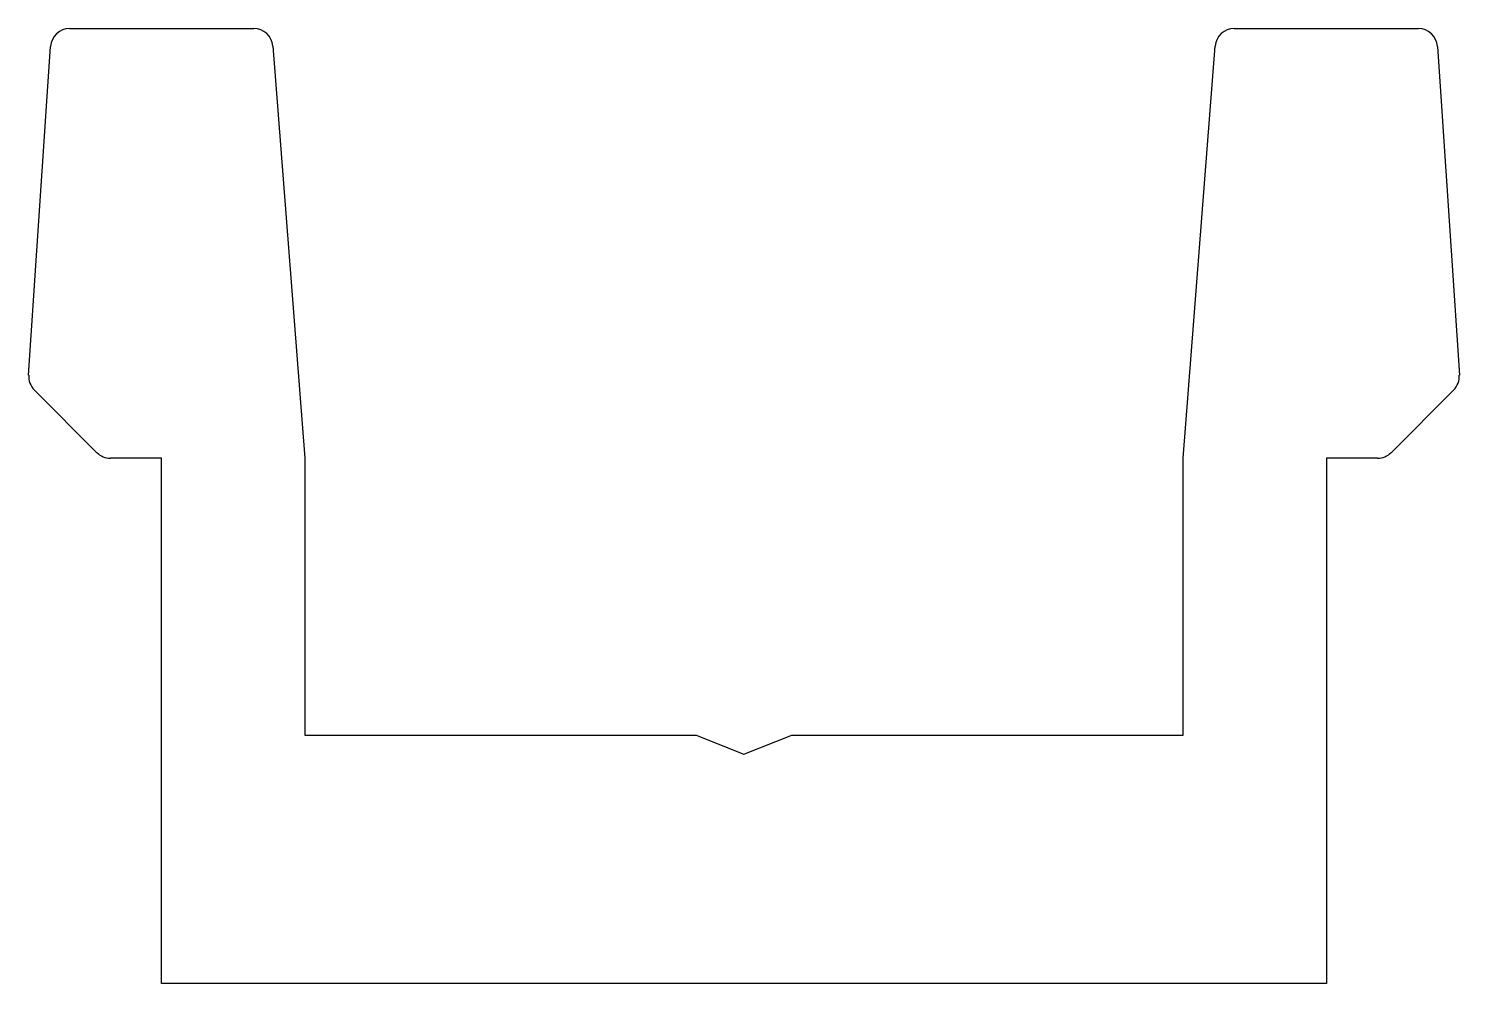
# Model space of a CAD drawing. Extents: x 655 to 670, y 579.5 to 589.5.
import ezdxf

# ---------------------------------------------------------------- set-up
doc = ezdxf.new("R2010")
doc.units = 0
doc.layers.get('0').update_dxf_attribs({"linetype": 'CONTINUOUS'})

msp = doc.modelspace()

# ---------------------------------------------------------------- linework, layer by layer
for p, q in [((655.422, 589.508), (656.385, 589.508)), ((656.385, 589.508), (657.35, 589.508)), ((667.62, 589.508), (668.585, 589.508)), ((668.585, 589.508), (669.548, 589.508)), ((654.993, 585.878), (655.223, 589.321)), ((657.549, 589.323), (657.885, 585.008)), ((667.085, 585.008), (667.421, 589.323)), ((669.747, 589.321), (669.977, 585.878)), ((655.708, 585.066), (655.051, 585.723)), ((669.919, 585.723), (669.262, 585.066)), ((656.385, 585.008), (655.85, 585.008)), ((656.385, 579.508), (656.385, 585.008)), ((657.885, 585.008), (657.885, 582.108)), ((667.085, 582.108), (667.085, 585.008)), ((669.12, 585.008), (668.585, 585.008)), ((668.585, 585.008), (668.585, 579.508)), ((657.885, 582.108), (661.985, 582.108)), ((661.985, 582.108), (662.485, 581.908)), ((662.485, 581.908), (662.985, 582.108)), ((662.985, 582.108), (667.085, 582.108)), ((668.585, 579.508), (656.385, 579.508))]:
    msp.add_line(p, q)
for centre, start, end in [((655.422, 589.308), 90, 176.1859), ((657.35, 589.308), 4.4474, 90), ((667.62, 589.308), 90, 175.5526), ((669.548, 589.308), 3.8141, 90), ((655.193, 585.865), 176.1859, 225), ((669.777, 585.865), 315, 3.8141), ((655.85, 585.208), 225, 270), ((669.12, 585.208), 270, 315)]:
    msp.add_arc(centre, 0.2, start, end)

doc.saveas('drawing.dxf')
